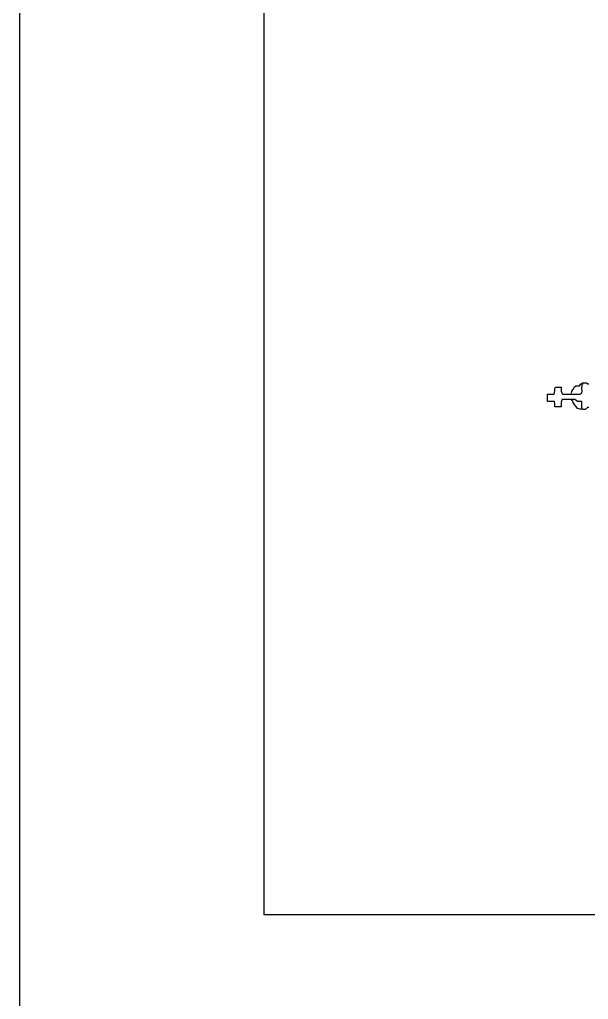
# Model space of a CAD drawing. Extents: x 747954 to 748544, y 4317181 to 4318208.
# Drawn here: x 747954.5 to 747977.78, y 4318017.53 to 4318057.64 of the extents above; entities that cross this region are included whole.
import ezdxf

# ---------------------------------------------------------------- set-up
doc = ezdxf.new("R2010")
doc.units = 0
doc.layers.get('0').update_dxf_attribs({"linetype": 'CONTINUOUS'})

msp = doc.modelspace()

# ---------------------------------------------------------------- linework, layer by layer
at = {"color": 0, "linetype": 'CONTINUOUS'}
for p, q in [((747976.41, 4318042.53), (747976.43, 4318042.59)), ((747976.41, 4318042.53), (747976.43, 4318042.59)), ((747976.43, 4318042.59), (747976.46, 4318042.59)), ((747976.43, 4318042.59), (747976.46, 4318042.59)), ((747976.46, 4318042.59), (747976.58, 4318042.59)), ((747976.46, 4318042.59), (747976.58, 4318042.59)), ((747976.58, 4318042.59), (747976.63, 4318042.59)), ((747976.58, 4318042.59), (747976.63, 4318042.59)), ((747976.63, 4318042.59), (747976.67, 4318042.59)), ((747976.63, 4318042.59), (747976.67, 4318042.59)), ((747976.67, 4318042.59), (747976.67, 4318042.49)), ((747976.67, 4318042.59), (747976.67, 4318042.49)), ((747977.15, 4318042.49), (747977.2, 4318042.59)), ((747977.15, 4318042.49), (747977.2, 4318042.59)), ((747977.2, 4318042.59), (747977.26, 4318042.65)), ((747977.2, 4318042.59), (747977.26, 4318042.65)), ((747977.26, 4318042.65), (747977.34, 4318042.65)), ((747977.26, 4318042.65), (747977.34, 4318042.65)), ((747977.34, 4318042.65), (747977.42, 4318042.65)), ((747977.34, 4318042.65), (747977.42, 4318042.65)), ((747977.42, 4318042.65), (747977.47, 4318042.72)), ((747977.42, 4318042.65), (747977.47, 4318042.72)), ((747977.47, 4318042.72), (747977.51, 4318042.72)), ((747977.47, 4318042.72), (747977.51, 4318042.72)), ((747977.51, 4318042.72), (747977.53, 4318042.77)), ((747977.51, 4318042.72), (747977.53, 4318042.77)), ((747977.51, 4318042.72), (747977.56, 4318042.72)), ((747977.53, 4318042.65), (747977.51, 4318042.72)), ((747977.51, 4318042.72), (747977.56, 4318042.72)), ((747977.53, 4318042.65), (747977.51, 4318042.72)), ((747977.51, 4318042.55), (747977.53, 4318042.65)), ((747977.51, 4318042.55), (747977.53, 4318042.65)), ((747977.53, 4318042.77), (747977.6, 4318042.77)), ((747977.53, 4318042.77), (747977.6, 4318042.77)), ((747977.6, 4318042.77), (747977.69, 4318042.77)), ((747977.6, 4318042.77), (747977.69, 4318042.77)), ((747977.69, 4318042.77), (747977.76, 4318042.72)), ((747977.69, 4318042.77), (747977.76, 4318042.72)), ((747977.76, 4318042.72), (747977.8, 4318042.72)), ((747977.76, 4318042.72), (747977.8, 4318042.72)), ((747976.1, 4318042.24), (747976.1, 4318042.3)), ((747976.1, 4318042.3), (747976.16, 4318042.3)), ((747976.1, 4318042.24), (747976.1, 4318042.3)), ((747976.1, 4318042.3), (747976.16, 4318042.3)), ((747976.1, 4318042), (747976.1, 4318042.24)), ((747976.1, 4318042), (747976.1, 4318042.24)), ((747976.16, 4318042.3), (747976.26, 4318042.3)), ((747976.16, 4318042.3), (747976.26, 4318042.3)), ((747976.26, 4318042.3), (747976.36, 4318042.3)), ((747976.26, 4318042.3), (747976.36, 4318042.3)), ((747976.36, 4318042.3), (747976.38, 4318042.3)), ((747976.36, 4318042.3), (747976.38, 4318042.3)), ((747976.38, 4318042.3), (747976.41, 4318042.44)), ((747976.38, 4318042.3), (747976.41, 4318042.44)), ((747976.41, 4318042.44), (747976.41, 4318042.53)), ((747976.41, 4318042.44), (747976.41, 4318042.53)), ((747976.67, 4318042.49), (747976.67, 4318042.43)), ((747976.67, 4318042.49), (747976.67, 4318042.43)), ((747976.67, 4318042.43), (747976.69, 4318042.36)), ((747976.67, 4318042.43), (747976.69, 4318042.36)), ((747976.69, 4318042.36), (747976.72, 4318042.3)), ((747976.69, 4318042.36), (747976.72, 4318042.3)), ((747976.72, 4318042.3), (747976.87, 4318042.3)), ((747976.72, 4318042.3), (747976.87, 4318042.3)), ((747976.87, 4318042.3), (747976.99, 4318042.3)), ((747976.87, 4318042.3), (747976.99, 4318042.3)), ((747976.99, 4318042.3), (747977.16, 4318042.3)), ((747976.99, 4318042.3), (747977.16, 4318042.3)), ((747977.09, 4318042.34), (747977.1, 4318042.43)), ((747977.09, 4318042.34), (747977.1, 4318042.43)), ((747977.1, 4318042.43), (747977.15, 4318042.49)), ((747977.1, 4318042.43), (747977.15, 4318042.49)), ((747977.16, 4318042.3), (747977.26, 4318042.3)), ((747977.16, 4318042.3), (747977.26, 4318042.3)), ((747977.26, 4318042.3), (747977.35, 4318042.3)), ((747977.26, 4318042.3), (747977.35, 4318042.3)), ((747977.35, 4318042.3), (747977.43, 4318042.3)), ((747977.35, 4318042.3), (747977.43, 4318042.3)), ((747977.43, 4318042.3), (747977.51, 4318042.36)), ((747977.43, 4318042.3), (747977.51, 4318042.36)), ((747977.53, 4318042.43), (747977.51, 4318042.55)), ((747977.53, 4318042.43), (747977.51, 4318042.55)), ((747977.51, 4318042.36), (747977.53, 4318042.43)), ((747977.51, 4318042.36), (747977.53, 4318042.43)), ((747976.17, 4318042), (747976.1, 4318042)), ((747976.17, 4318042), (747976.1, 4318042)), ((747976.24, 4318042), (747976.17, 4318042)), ((747976.24, 4318042), (747976.17, 4318042)), ((747976.38, 4318042), (747976.24, 4318042)), ((747976.38, 4318042), (747976.24, 4318042)), ((747976.39, 4318042), (747976.38, 4318042)), ((747976.39, 4318042), (747976.38, 4318042)), ((747976.41, 4318041.9), (747976.39, 4318042)), ((747976.41, 4318041.9), (747976.39, 4318042)), ((747976.41, 4318041.79), (747976.41, 4318041.9)), ((747976.41, 4318041.79), (747976.41, 4318041.9)), ((747976.46, 4318041.79), (747976.41, 4318041.79)), ((747976.46, 4318041.79), (747976.41, 4318041.79)), ((747976.56, 4318041.79), (747976.46, 4318041.79)), ((747976.56, 4318041.79), (747976.46, 4318041.79)), ((747976.66, 4318041.79), (747976.56, 4318041.79)), ((747976.66, 4318041.79), (747976.56, 4318041.79)), ((747976.67, 4318041.88), (747976.66, 4318041.79)), ((747976.67, 4318041.88), (747976.66, 4318041.79)), ((747976.69, 4318042.09), (747976.67, 4318041.96)), ((747976.69, 4318042.09), (747976.67, 4318041.96)), ((747976.67, 4318041.96), (747976.67, 4318041.88)), ((747976.67, 4318041.96), (747976.67, 4318041.88)), ((747976.79, 4318042.09), (747976.69, 4318042.09)), ((747976.79, 4318042.09), (747976.69, 4318042.09)), ((747976.87, 4318042.09), (747976.79, 4318042.09)), ((747976.87, 4318042.09), (747976.79, 4318042.09)), ((747977.06, 4318042.09), (747976.87, 4318042.09)), ((747977.06, 4318042.09), (747976.87, 4318042.09)), ((747977.22, 4318042.09), (747977.06, 4318042.09)), ((747977.22, 4318042.09), (747977.06, 4318042.09)), ((747977.14, 4318042.01), (747977.09, 4318042.08)), ((747977.14, 4318042.01), (747977.09, 4318042.08)), ((747977.16, 4318041.96), (747977.14, 4318042.01)), ((747977.16, 4318041.96), (747977.14, 4318042.01)), ((747977.2, 4318041.89), (747977.16, 4318041.96)), ((747977.2, 4318041.89), (747977.16, 4318041.96)), ((747977.26, 4318041.81), (747977.2, 4318041.89)), ((747977.26, 4318041.81), (747977.2, 4318041.89)), ((747977.34, 4318042), (747977.22, 4318042.09)), ((747977.34, 4318042), (747977.22, 4318042.09)), ((747977.34, 4318041.72), (747977.26, 4318041.81)), ((747977.34, 4318041.72), (747977.26, 4318041.81)), ((747977.48, 4318042), (747977.34, 4318042)), ((747977.48, 4318042), (747977.34, 4318042)), ((747977.51, 4318042), (747977.48, 4318042)), ((747977.51, 4318042), (747977.48, 4318042)), ((747977.51, 4318041.93), (747977.51, 4318042)), ((747977.51, 4318041.93), (747977.51, 4318042)), ((747977.51, 4318041.86), (747977.51, 4318041.93)), ((747977.51, 4318041.86), (747977.51, 4318041.93)), ((747977.51, 4318041.76), (747977.51, 4318041.86)), ((747977.51, 4318041.76), (747977.51, 4318041.86)), ((747977.43, 4318041.69), (747977.34, 4318041.72)), ((747977.43, 4318041.69), (747977.34, 4318041.72)), ((747977.51, 4318041.69), (747977.43, 4318041.69)), ((747977.51, 4318041.69), (747977.43, 4318041.69)), ((747977.54, 4318041.67), (747977.51, 4318041.76)), ((747977.54, 4318041.67), (747977.51, 4318041.76)), ((747977.59, 4318041.67), (747977.54, 4318041.67)), ((747977.59, 4318041.67), (747977.54, 4318041.67)), ((747977.66, 4318041.67), (747977.59, 4318041.67)), ((747977.66, 4318041.67), (747977.59, 4318041.67)), ((747977.74, 4318041.76), (747977.66, 4318041.67)), ((747977.74, 4318041.76), (747977.66, 4318041.67)), ((747977.8, 4318041.76), (747977.74, 4318041.76)), ((747977.8, 4318041.76), (747977.74, 4318041.76))]:
    msp.add_line(p, q, dxfattribs=at)

# ---------------------------------------------------------------- meshes
mesh = msp.add_polyface(dxfattribs=at)
corners = [(747954.5, 4317181), (747954.5, 4317181), (747954.5, 4317371.962), (748262.5, 4317181), (747954.5, 4317546.493), (748544, 4317181), (747954.5, 4318207.5), (748544, 4317842.007), (748544, 4318207.5)]
mesh.append_faces([[corners[k] for k in face] for face in [(0, 1, 3, 2), (2, 3, 5, 4), (4, 5, 7, 6), (6, 7, 8, 8)]], dxfattribs={"vtx0": -1, "vtx2": -1, "color": 0})
mesh = msp.add_polyface(dxfattribs=at)
corners = [(747964.5, 4318021), (747964.5, 4318021), (747964.5, 4318195.271), (748245.58, 4318021), (747964.5, 4318201.5), (748245.58, 4318027.229), (748245.58, 4318201.5)]
mesh.append_faces([[corners[k] for k in face] for face in [(0, 1, 3, 2), (2, 3, 5, 4), (4, 5, 6, 6)]], dxfattribs={"vtx0": -1, "vtx2": -1, "color": 0})

doc.saveas('drawing.dxf')
